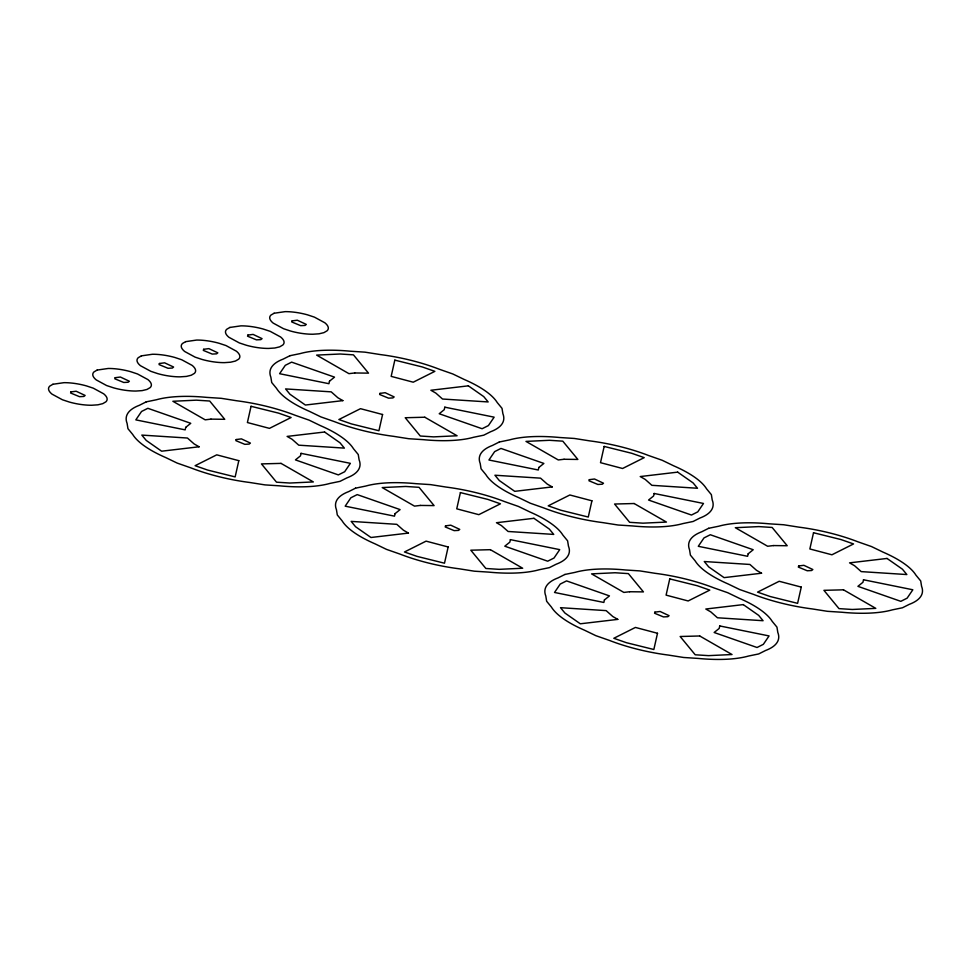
<?xml version="1.0" encoding="UTF-8"?>
<svg xmlns="http://www.w3.org/2000/svg" width="971" height="971" viewBox="0 0 971 971"><rect width="100%" height="100%" fill="white"/><g stroke="black" fill="none" stroke-linecap="round" stroke-linejoin="round"><path stroke-width="1.46" d="M185.728 427.349L185.158 429.862L135.831 419.873L141.548 411.473L147.859 408.305L190.765 423.307L185.728 427.349M238.805 460.667L235.152 476.907L207.66 470.073L195.122 465.692L216.739 454.841L238.805 460.667M251.052 406.303L247.399 422.531L269.477 428.369L291.094 417.518L278.543 413.124L251.052 406.303M301.046 453.348L300.488 455.848L295.439 459.902L338.345 474.904L344.669 471.736L350.373 463.337L301.046 453.348M329.485 381.19L328.926 383.703L279.599 373.701L285.304 365.314L291.628 362.134L334.534 377.136L329.485 381.19M382.574 414.508L378.921 430.736L351.429 423.914L338.879 419.533L360.496 408.682L382.574 414.508M394.821 360.132L391.167 376.372L413.233 382.198L434.85 371.347L422.312 366.965L394.821 360.132M395.076 513.647L394.505 516.159L345.178 506.17L350.883 497.771L357.207 494.603L400.113 509.605L395.076 513.647M444.815 407.177L444.245 409.689L439.208 413.743L482.114 428.733L488.425 425.565L494.142 417.166L444.815 407.177M448.153 546.976L444.5 563.204L417.008 556.371L404.47 551.989L426.087 541.138L448.153 546.976M460.4 492.6L456.746 508.828L478.812 514.666L500.429 503.815L487.891 499.422L460.4 492.6M510.394 539.645L509.836 542.146L504.786 546.2L547.693 561.202L554.016 558.034L559.721 549.635L510.394 539.645M538.832 467.488L538.274 470L488.935 460.011L494.652 451.612L500.975 448.432L543.881 463.434L538.832 467.488M591.922 500.805L588.268 517.045L560.765 510.212L548.227 505.83L569.843 494.979L591.922 500.805M604.168 446.429L600.503 462.669L622.581 468.495L644.198 457.644L631.66 453.263L604.168 446.429M604.411 599.957L603.853 602.457L554.526 592.468L560.231 584.069L566.554 580.901L609.46 595.903L604.411 599.957M654.163 493.474L653.592 495.987L648.555 500.041L691.461 515.043L697.773 511.863L703.49 503.464L654.163 493.474M657.501 633.274L653.847 649.502L626.356 642.681L613.818 638.287L635.422 627.436L657.501 633.274M669.747 578.898L666.094 595.126L688.16 600.964L709.777 590.113L697.239 585.731L669.747 578.898M719.742 625.943L719.171 628.455L714.134 632.497L757.04 647.499L763.352 644.331L769.068 635.932L719.742 625.943M748.18 553.786L747.609 556.298L698.283 546.309L703.999 537.91L710.311 534.742L753.217 549.732L748.18 553.786M801.269 587.103L797.604 603.343L770.112 596.51L757.574 592.128L779.191 581.277L801.269 587.103M813.516 532.739L809.85 548.967L831.929 554.793L853.545 543.942L841.007 539.56L813.516 532.739M863.51 579.772L862.94 582.284L857.903 586.338L900.809 601.34L907.12 598.16L912.837 589.773L863.51 579.772M70.932 391.896L70.616 393.012L79.537 396.69L83.882 396.447L85.145 395.452L76.151 391.24L70.932 391.896M115.173 377.695L114.857 378.811L123.766 382.477L128.111 382.246L129.374 381.251L120.38 377.027L115.173 377.695M159.402 363.494L159.086 364.598L167.995 368.276L172.353 368.045L173.615 367.038L164.621 362.826L159.402 363.494M203.643 349.293L203.315 350.397L212.236 354.075L216.582 353.832L217.844 352.837L208.85 348.625L203.643 349.293M247.872 335.08L247.556 336.197L256.465 339.862L260.823 339.632L262.085 338.636L253.091 334.412L247.872 335.08M292.101 320.879L291.786 321.984L300.707 325.661L305.052 325.431L306.314 324.423L297.32 320.212L292.101 320.879M236.196 439.547L235.88 440.652L244.801 444.33L249.146 444.087L250.409 443.092L241.415 438.88L236.196 439.547M379.964 393.376L379.649 394.493L388.558 398.159L392.903 397.928L394.177 396.933L385.171 392.709L379.964 393.376M445.543 525.845L445.228 526.95L454.149 530.627L458.494 530.397L459.756 529.389L450.762 525.177L445.543 525.845M589.312 479.674L588.996 480.791L597.905 484.468L602.251 484.226L603.513 483.23L594.519 479.006L589.312 479.674M654.891 612.143L654.575 613.247L663.484 616.925L667.83 616.694L669.104 615.687L660.098 611.475L654.891 612.143M798.66 565.972L798.332 567.088L807.253 570.766L811.598 570.523L812.861 569.528L803.867 565.316L798.66 565.972M52.932 384.261L49.788 386.094A29.822 9.856 11.3 0 0 52.009 394.129L62.399 399.749L69.366 402.055A29.822 9.856 11.3 0 0 91.687 405.247L97.901 404.822L102.744 403.657L105.888 401.824A29.822 9.856 11.3 0 0 103.666 393.801L93.277 388.169L86.31 385.863A29.822 9.856 11.3 0 0 63.989 382.671L52.932 384.261M97.173 370.06L94.017 371.881A29.822 9.856 11.3 0 0 96.25 379.916L106.628 385.548L113.607 387.854A29.822 9.856 11.3 0 0 135.928 391.046L142.13 390.621L146.973 389.456L150.129 387.623A29.822 9.856 11.3 0 0 147.895 379.588L137.518 373.969L130.539 371.65A29.822 9.856 11.3 0 0 108.23 368.47L97.173 370.06M141.402 355.859L138.258 357.68A29.822 9.856 11.3 0 0 140.479 365.715L150.869 371.335L157.836 373.653A29.822 9.856 11.3 0 0 180.157 376.845L186.371 376.42L191.214 375.243L194.358 373.422A29.822 9.856 11.3 0 0 192.137 365.387L181.747 359.768L174.78 357.449A29.822 9.856 11.3 0 0 152.459 354.257L141.402 355.859M185.643 341.646L182.487 343.479A29.822 9.856 11.3 0 0 184.721 351.514L195.098 357.134L202.077 359.452A29.822 9.856 11.3 0 0 224.398 362.644L230.6 362.207L235.443 361.042L238.599 359.221A29.822 9.856 11.3 0 0 236.366 351.186L225.988 345.555L219.009 343.249A29.822 9.856 11.3 0 0 196.7 340.056L185.643 341.646M229.872 327.445L226.729 329.278A29.822 9.856 11.3 0 0 228.95 337.301L239.339 342.933L246.306 345.239A29.822 9.856 11.3 0 0 268.627 348.431L274.842 348.006L279.684 346.841L282.828 345.008A29.822 9.856 11.3 0 0 280.607 336.986L270.217 331.354L263.25 329.048A29.822 9.856 11.3 0 0 240.929 325.855L229.872 327.445M274.113 313.245L270.958 315.065A29.822 9.856 11.3 0 0 273.191 323.1L283.568 328.72L290.547 331.038A29.822 9.856 11.3 0 0 312.856 334.23L319.071 333.806L323.913 332.64L327.069 330.808A29.822 9.856 11.3 0 0 324.836 322.773L314.458 317.153L307.479 314.835A29.822 9.856 11.3 0 0 285.171 311.642L274.113 313.245M146.208 401.86L139.326 405.32A89.538 29.591 11.3 0 0 127.08 423.307L127.954 428.684L132.748 434.51A89.538 29.591 11.3 0 0 165.738 457.572L177.159 463.082L190.814 467.852A89.538 29.591 11.3 0 0 249.717 482.478L264.986 484.893L279.514 485.828A89.538 29.591 11.3 0 0 329.812 483.449L340.008 481.349L346.89 477.89A89.538 29.591 11.3 0 0 359.124 459.902L358.25 454.525L353.456 448.699A89.538 29.591 11.3 0 0 320.466 425.638L309.057 420.127L295.39 415.357A89.538 29.591 11.3 0 0 236.499 400.732L221.218 398.316L206.689 397.382A89.538 29.591 11.3 0 0 156.392 399.761L146.208 401.86M289.965 355.702L283.083 359.149A89.538 29.591 11.3 0 0 270.848 377.136L271.722 382.525L276.517 388.339A89.538 29.591 11.3 0 0 309.506 411.401L320.916 416.911L334.582 421.693A89.538 29.591 11.3 0 0 393.473 436.319L408.755 438.722L423.283 439.657A89.538 29.591 11.3 0 0 473.581 437.278L483.764 435.178L490.646 431.719A89.538 29.591 11.3 0 0 502.893 413.743L502.019 408.354L497.225 402.54A89.538 29.591 11.3 0 0 464.235 379.479L452.814 373.969L439.147 369.186A89.538 29.591 11.3 0 0 380.256 354.561L364.987 352.157L350.458 351.223A89.538 29.591 11.3 0 0 300.16 353.602L289.965 355.702M355.556 488.158L348.674 491.617A89.538 29.591 11.3 0 0 336.427 509.605L337.301 514.982L342.095 520.808A89.538 29.591 11.3 0 0 375.085 543.869L386.507 549.38L400.161 554.15A89.538 29.591 11.3 0 0 459.065 568.775L474.334 571.191L488.862 572.125A89.538 29.591 11.3 0 0 539.16 569.746L549.343 567.647L556.237 564.187A89.538 29.591 11.3 0 0 568.472 546.2L567.598 540.823L562.804 534.997A89.538 29.591 11.3 0 0 529.814 511.935L518.393 506.425L504.738 501.655A89.538 29.591 11.3 0 0 445.835 487.029L430.566 484.614L416.037 483.679A89.538 29.591 11.3 0 0 365.739 486.058L355.556 488.158M499.312 441.999L492.431 445.458A89.538 29.591 11.3 0 0 480.196 463.434L481.07 468.823L485.864 474.637A89.538 29.591 11.3 0 0 518.854 497.698L530.263 503.209L543.93 507.991A89.538 29.591 11.3 0 0 602.821 522.616L618.102 525.02L632.631 525.954A89.538 29.591 11.3 0 0 682.929 523.575L693.112 521.476L699.994 518.016A89.538 29.591 11.3 0 0 712.229 500.041L711.367 494.652L706.572 488.838A89.538 29.591 11.3 0 0 673.583 465.777L662.161 460.266L648.494 455.484A89.538 29.591 11.3 0 0 589.603 440.858L574.334 438.455L559.806 437.52A89.538 29.591 11.3 0 0 509.496 439.899L499.312 441.999M564.904 574.456L558.009 577.915A89.538 29.591 11.3 0 0 545.775 595.903L546.649 601.28L551.443 607.106A89.538 29.591 11.3 0 0 584.433 630.167L595.854 635.677L609.509 640.447A89.538 29.591 11.3 0 0 668.412 655.073L683.681 657.488L698.21 658.423A89.538 29.591 11.3 0 0 748.507 656.044L758.691 653.944L765.573 650.485A89.538 29.591 11.3 0 0 777.82 632.497L776.946 627.12L772.151 621.294A89.538 29.591 11.3 0 0 739.162 598.233L727.74 592.723L714.086 587.953A89.538 29.591 11.3 0 0 655.182 573.327L639.913 570.912L625.385 569.977A89.538 29.591 11.3 0 0 575.087 572.356L564.904 574.456M708.66 528.297L701.778 531.756A89.538 29.591 11.3 0 0 689.544 549.732L690.405 555.121L695.2 560.935A89.538 29.591 11.3 0 0 728.201 583.996L739.611 589.506L753.278 594.288A89.538 29.591 11.3 0 0 812.169 608.914L827.45 611.317L841.978 612.252A89.538 29.591 11.3 0 0 892.276 609.873L902.46 607.773L909.342 604.326A89.538 29.591 11.3 0 0 921.576 586.338L920.714 580.949L915.92 575.135A89.538 29.591 11.3 0 0 882.918 552.074L871.509 546.564L857.842 541.782A89.538 29.591 11.3 0 0 798.951 527.156L783.67 524.753L769.141 523.818A89.538 29.591 11.3 0 0 718.843 526.197L708.66 528.297M354.731 372.973L348.929 373.653L316.631 355.107L340.117 354.002L353.444 354.852L368.507 373.143L354.731 372.973M342.86 400.622L305.392 405.041L289.989 394.275L285.595 388.922L331.22 391.859L337.859 397.758L342.86 400.622M468.35 385.839L430.881 390.257L435.87 393.121L442.521 399.02L488.146 401.945L483.74 396.605L468.35 385.839M210.962 419.132L205.172 419.824L172.874 401.278L196.348 400.161L209.687 401.023L224.738 419.302L210.962 419.132M424.8 417.227L405.235 417.736L420.285 436.015L433.624 436.877L457.098 435.773L424.8 417.227M199.091 446.781L161.623 451.199L146.233 440.433L141.827 435.093L187.452 438.03L194.103 443.917L199.091 446.781M324.581 432.01L287.113 436.416L292.113 439.293L298.752 445.179L344.377 448.117L339.984 442.776L324.581 432.01M281.044 463.385L261.466 463.907L276.517 482.186L289.856 483.036L313.342 481.932L281.044 463.385M564.066 459.271L558.276 459.951L525.979 441.404L549.465 440.3L562.792 441.162L577.854 459.441L564.066 459.271M552.208 486.92L514.739 491.338L499.337 480.572L494.931 475.232L540.556 478.157L547.207 484.056L552.208 486.92M677.685 472.137L640.229 476.555L645.217 479.419L651.869 485.318L697.494 488.255L693.088 482.903L677.685 472.137M420.309 505.43L414.508 506.122L382.222 487.576L405.696 486.459L419.035 487.321L434.086 505.6L420.309 505.43M634.148 503.524L614.582 504.034L629.633 522.313L642.96 523.175L666.446 522.07L634.148 503.524M408.439 533.091L370.971 537.497L355.568 526.731L351.174 521.391L396.799 524.328L403.451 530.215L408.439 533.091M533.929 518.308L496.46 522.714L501.449 525.59L508.1 531.477L553.725 534.414L549.331 529.074L533.929 518.308M490.391 549.683L470.814 550.205L485.864 568.484L499.203 569.346L522.677 568.229L490.391 549.683M773.414 545.568L767.624 546.248L735.326 527.702L758.812 526.598L772.139 527.459L787.202 545.738L773.414 545.568M761.555 573.218L724.087 577.636L708.684 566.87L704.278 561.529L749.903 564.454L756.555 570.353L761.555 573.218M887.033 558.446L849.564 562.852L854.565 565.717L861.216 571.616L906.841 574.553L902.435 569.2L887.033 558.446M629.657 591.74L623.855 592.419L591.57 573.873L615.044 572.756L628.383 573.618L643.433 591.897L629.657 591.74M843.496 589.822L823.93 590.332L838.98 608.623L852.307 609.472L875.793 608.368L843.496 589.822M617.787 619.389L580.318 623.795L564.916 613.029L560.522 607.688L606.147 610.625L612.786 616.512L617.787 619.389M743.276 604.605L705.808 609.023L710.796 611.888L717.448 617.774L763.072 620.712L758.679 615.371L743.276 604.605M699.727 635.981L680.161 636.503L695.212 654.782L708.551 655.643L732.025 654.527L699.727 635.981"/></g></svg>
